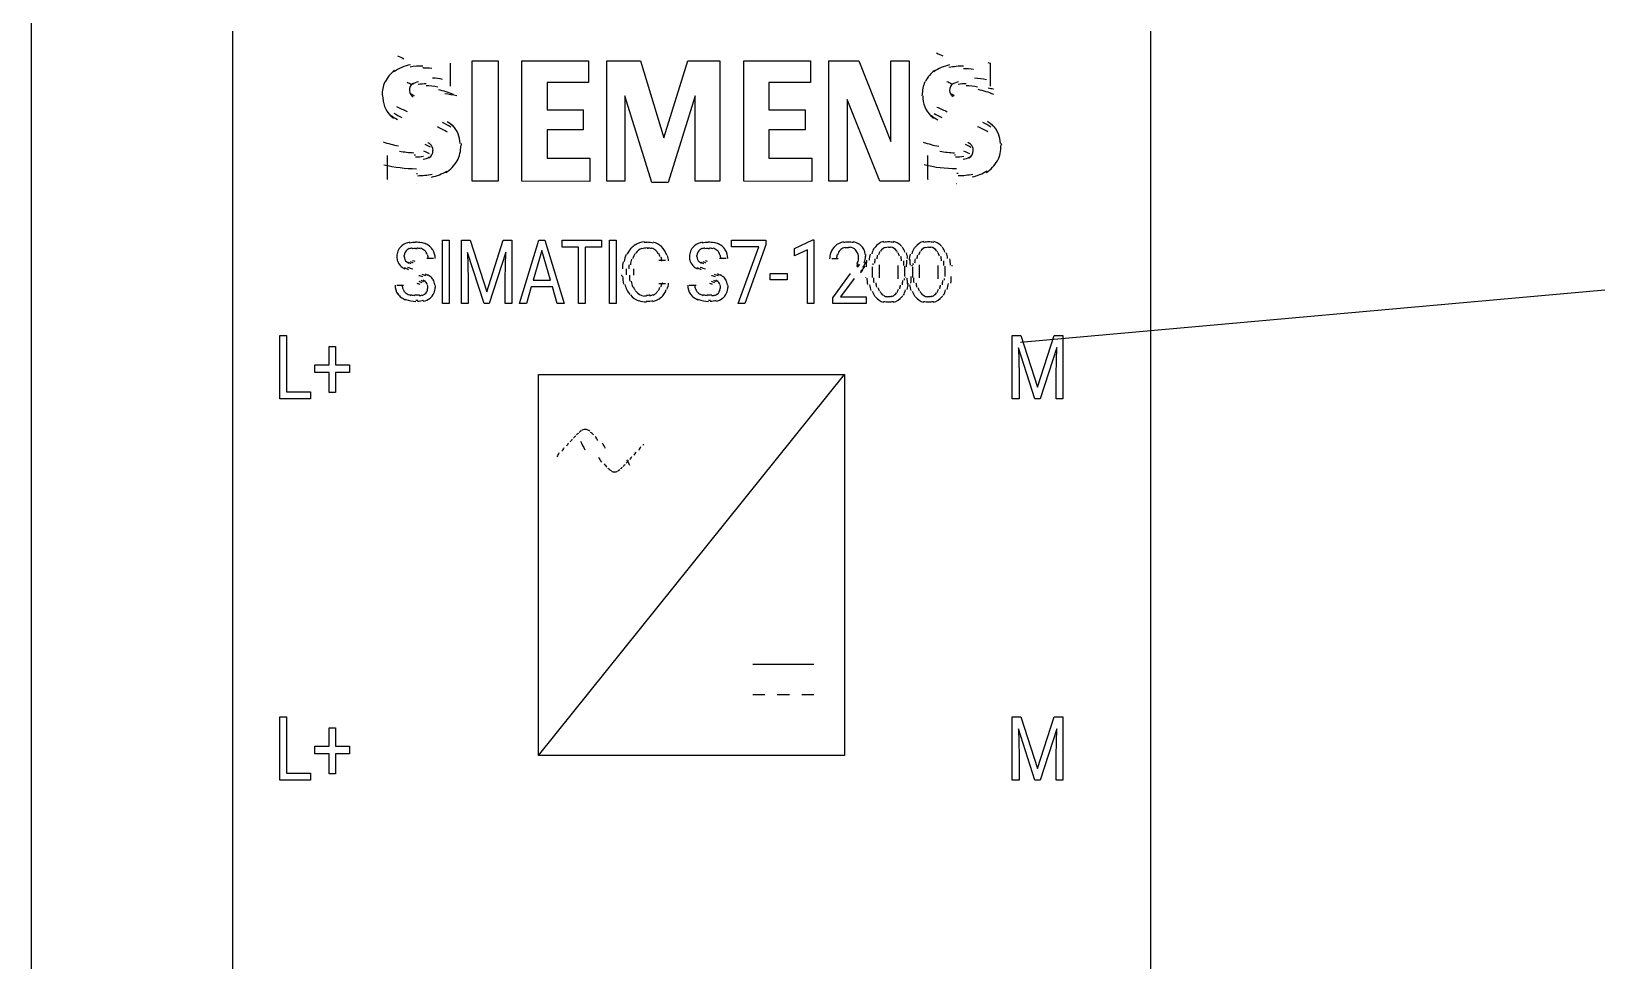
# Model space of a CAD drawing. Header units: millimetres. Extents: x 0 to 1000, y 0 to 1400.
# Drawn here: x 140 to 158.84, y 181.36 to 192.56 of the extents above; entities that cross this region are included whole.
import ezdxf

# ---------------------------------------------------------------- set-up
doc = ezdxf.new("R2010")
doc.units = ezdxf.units.MM

msp = doc.modelspace()

# ---------------------------------------------------------------- linework, layer by layer
at = {"layer": 'COMPONENT_DETAIL'}
for p, q in [((142.4253, 165.9299), (142.4253, 192.557)), ((153.4695, 192.557), (153.4695, 165.9299)), ((145.3048, 192.2011), (145.6184, 192.2011)), ((145.3048, 190.7508), (145.3048, 192.2011)), ((145.6184, 192.2011), (145.6184, 190.7508)), ((145.9051, 190.7508), (145.9051, 192.2011)), ((145.9051, 192.2011), (146.7085, 192.2011)), ((146.7085, 192.2011), (146.7085, 191.9386)), ((146.9258, 190.7508), (146.9258, 192.2011)), ((146.9258, 192.2011), (147.332, 192.2011)), ((147.332, 192.2011), (147.6147, 191.2743)), ((147.6147, 191.2743), (147.9035, 192.2011)), ((147.9035, 192.2011), (148.2893, 192.2011)), ((148.2893, 192.2011), (148.2893, 190.7508)), ((148.5765, 190.7508), (148.5765, 192.2011)), ((148.5765, 192.2011), (149.3799, 192.2011)), ((149.3799, 192.2011), (149.3799, 191.9386)), ((149.599, 190.7508), (149.599, 192.2011)), ((149.599, 192.2011), (149.9621, 192.2011)), ((149.9621, 192.2011), (150.3472, 191.2301)), ((150.3472, 191.2301), (150.3472, 192.2011)), ((150.3472, 192.2011), (150.5678, 192.2011)), ((150.5678, 192.2011), (150.5678, 190.7508)), ((145.0403, 192.1724), (145.0403, 191.897)), ((151.5139, 192.1798), (151.5416, 192.1736)), ((151.5416, 192.1736), (151.5416, 191.8982)), ((146.7085, 191.9386), (146.2071, 191.9386)), ((146.2071, 191.9386), (146.2071, 191.6111)), ((149.3799, 191.9386), (148.8786, 191.9386)), ((148.8786, 191.9386), (148.8786, 191.6111)), ((147.4683, 190.7367), (147.1457, 191.7779)), ((147.1457, 191.7779), (147.1457, 190.7507)), ((147.9923, 191.7779), (147.6635, 190.7367)), ((147.9923, 190.7508), (147.9923, 191.7779)), ((150.2151, 190.7508), (149.8197, 191.7348)), ((149.8197, 191.7348), (149.8197, 190.7508)), ((146.2071, 191.6111), (146.6437, 191.6111)), ((146.6437, 191.6111), (146.6437, 191.372)), ((148.8786, 191.6111), (149.3151, 191.6111)), ((149.3151, 191.6111), (149.3151, 191.372)), ((146.6437, 191.372), (146.2071, 191.372)), ((146.2071, 191.372), (146.2071, 191.0276)), ((149.3151, 191.372), (148.8786, 191.372)), ((148.8786, 191.372), (148.8786, 191.0276)), ((144.2887, 190.774), (144.2887, 191.0602)), ((150.7904, 190.7742), (150.7904, 191.0604)), ((146.2071, 191.0276), (146.7215, 191.0276)), ((146.7215, 191.0276), (146.7215, 190.7498)), ((148.8786, 191.0276), (149.3938, 191.0276)), ((149.3938, 191.0276), (149.3938, 190.7498)), ((144.2878, 190.7732), (144.2887, 190.774)), ((144.6363, 190.7203), (144.6356, 190.7203)), ((145.6184, 190.7508), (145.3048, 190.7508)), ((146.7215, 190.7498), (145.9051, 190.7508)), ((147.1457, 190.7507), (146.9258, 190.7508)), ((147.6635, 190.7367), (147.4683, 190.7367)), ((148.2893, 190.7508), (147.9923, 190.7508)), ((149.3938, 190.7498), (148.5765, 190.7508)), ((149.8197, 190.7508), (149.599, 190.7508)), ((150.5678, 190.7508), (150.2151, 190.7508)), ((150.7894, 190.7744), (150.7904, 190.7742)), ((151.138, 190.7216), (151.1373, 190.7216)), ((144.9506, 189.2794), (144.9506, 190.0403)), ((144.9506, 190.0403), (145.0311, 190.0403)), ((145.0311, 190.0403), (145.0311, 189.2794)), ((145.1782, 190.0403), (145.2821, 190.0403)), ((145.1782, 189.2794), (145.1782, 190.0403)), ((145.2821, 190.0403), (145.4816, 189.4195)), ((145.4816, 189.4195), (145.6811, 190.0403)), ((145.6811, 190.0403), (145.7854, 190.0403)), ((145.7854, 190.0403), (145.7854, 189.2794)), ((145.8759, 189.2794), (146.1089, 190.0403)), ((146.1089, 190.0403), (146.1793, 190.0403)), ((146.1793, 190.0403), (146.4128, 189.2794)), ((146.3906, 189.9578), (146.3906, 190.0403)), ((146.3906, 190.0403), (146.8624, 190.0403)), ((146.5863, 189.9578), (146.3906, 189.9578)), ((146.5863, 189.2794), (146.5863, 189.9578)), ((146.8624, 189.9578), (146.6663, 189.9578)), ((146.6663, 189.9578), (146.6663, 189.2794)), ((146.8624, 190.0403), (146.8624, 189.9578)), ((146.9588, 189.2794), (146.9588, 190.0403)), ((146.9588, 190.0403), (147.0393, 190.0403)), ((147.0393, 190.0403), (147.0393, 189.2794)), ((148.4281, 189.9609), (148.4281, 190.0403)), ((148.4281, 190.0403), (148.8404, 190.0403)), ((148.7583, 189.9609), (148.4281, 189.9609)), ((148.5064, 189.2794), (148.7583, 189.9609)), ((148.8404, 189.986), (148.5877, 189.2794)), ((148.8404, 190.0403), (148.8404, 189.986)), ((149.1858, 189.94), (149.4079, 190.044)), ((149.1858, 189.8522), (149.1858, 189.94)), ((149.3421, 189.9238), (149.1858, 189.8522)), ((149.3421, 189.2794), (149.3421, 189.9238)), ((149.4079, 190.044), (149.42, 190.044)), ((149.42, 190.044), (149.42, 189.2794)), ((144.8404, 189.8203), (144.7595, 189.8203)), ((145.4506, 189.2794), (145.2507, 189.894)), ((145.2507, 189.894), (145.2586, 189.5757)), ((145.7125, 189.8956), (145.5122, 189.2794)), ((145.705, 189.5757), (145.7125, 189.8956)), ((146.1441, 189.9165), (146.0406, 189.5606)), ((146.2481, 189.5606), (146.1441, 189.9165)), ((147.6352, 189.7958), (147.5543, 189.7958)), ((148.3623, 189.8203), (148.2814, 189.8203)), ((149.713, 189.8161), (149.6354, 189.8161)), ((150.2041, 189.7435), (150.2041, 189.5888)), ((150.4342, 189.5778), (150.4342, 189.7362)), ((150.686, 189.7435), (150.686, 189.5888)), ((150.9161, 189.5778), (150.9161, 189.7362)), ((145.2586, 189.5757), (145.2586, 189.2794)), ((145.705, 189.2794), (145.705, 189.5757)), ((146.0406, 189.5606), (146.2481, 189.5606)), ((147.1654, 189.6243), (147.1654, 189.6975)), ((147.2463, 189.6949), (147.2463, 189.6212)), ((148.8933, 189.5632), (148.8933, 189.6421)), ((148.8933, 189.6421), (149.0978, 189.6421)), ((149.0978, 189.5632), (148.8933, 189.5632)), ((149.0978, 189.6421), (149.0978, 189.5632)), ((149.6472, 189.3489), (149.8584, 189.6416)), ((149.9041, 189.5794), (149.7406, 189.3583)), ((150.1266, 189.5909), (150.1266, 189.72)), ((150.5117, 189.7294), (150.5117, 189.604)), ((150.6085, 189.5909), (150.6085, 189.72)), ((150.9936, 189.7294), (150.9936, 189.604)), ((144.3983, 189.5), (144.4792, 189.5)), ((146.0163, 189.478), (145.9589, 189.2794)), ((146.272, 189.478), (146.0163, 189.478)), ((146.3302, 189.2794), (146.272, 189.478)), ((147.5543, 189.5209), (147.6352, 189.5209)), ((147.9202, 189.5), (148.001, 189.5)), ((149.7406, 189.3583), (150.047, 189.3583)), ((150.047, 189.3583), (150.047, 189.2794)), ((145.0311, 189.2794), (144.9506, 189.2794)), ((145.2586, 189.2794), (145.1782, 189.2794)), ((145.5122, 189.2794), (145.4506, 189.2794)), ((145.7854, 189.2794), (145.705, 189.2794)), ((145.9589, 189.2794), (145.8759, 189.2794)), ((146.4128, 189.2794), (146.3302, 189.2794)), ((146.6663, 189.2794), (146.5863, 189.2794)), ((147.0393, 189.2794), (146.9588, 189.2794)), ((148.5877, 189.2794), (148.5064, 189.2794)), ((149.42, 189.2794), (149.3421, 189.2794)), ((149.6472, 189.2794), (149.6472, 189.3489)), ((150.047, 189.2794), (149.6472, 189.2794)), ((142.9896, 188.1317), (142.9896, 188.8926)), ((142.9896, 188.8926), (143.0704, 188.8926)), ((143.0704, 188.8926), (143.0704, 188.2137)), ((151.8078, 188.8926), (151.9118, 188.8926)), ((151.8078, 188.1317), (151.8078, 188.8926)), ((151.9118, 188.8926), (152.1113, 188.2717)), ((152.1113, 188.2717), (152.3107, 188.8926)), ((152.3107, 188.8926), (152.4151, 188.8926)), ((152.4151, 188.8926), (152.4151, 188.1317)), ((143.5834, 188.5398), (143.5834, 188.7619)), ((143.5834, 188.7619), (143.6613, 188.7619)), ((143.6613, 188.7619), (143.6613, 188.5398)), ((152.0802, 188.1317), (151.8803, 188.7463)), ((151.8803, 188.7463), (151.8883, 188.428)), ((152.3422, 188.7478), (152.1418, 188.1317)), ((152.3346, 188.428), (152.3422, 188.7478)), ((143.4132, 188.4484), (143.4132, 188.5398)), ((143.4132, 188.5398), (143.5834, 188.5398)), ((143.5834, 188.4484), (143.4132, 188.4484)), ((143.5834, 188.208), (143.5834, 188.4484)), ((143.6613, 188.5398), (143.8315, 188.5398)), ((143.8315, 188.4484), (143.6613, 188.4484)), ((143.6613, 188.4484), (143.6613, 188.208)), ((143.8315, 188.5398), (143.8315, 188.4484)), ((146.1067, 188.4252), (149.7881, 188.4252)), ((146.1067, 183.8343), (146.1067, 188.4252)), ((146.1067, 183.8343), (149.7881, 188.4252)), ((149.7881, 188.4252), (149.7881, 183.8343)), ((151.8883, 188.428), (151.8883, 188.1317)), ((152.3346, 188.1317), (152.3346, 188.428)), ((143.3596, 188.1317), (142.9896, 188.1317)), ((143.0704, 188.2137), (143.3596, 188.2137)), ((143.3596, 188.2137), (143.3596, 188.1317)), ((143.6613, 188.208), (143.5834, 188.208)), ((151.8883, 188.1317), (151.8078, 188.1317)), ((152.1418, 188.1317), (152.0802, 188.1317)), ((152.4151, 188.1317), (152.3346, 188.1317)), ((148.6837, 184.9361), (149.42, 184.9361)), ((148.6837, 184.5689), (148.8309, 184.5689)), ((148.9782, 184.5689), (149.1254, 184.5689)), ((149.2727, 184.5689), (149.42, 184.5689)), ((142.9896, 183.5408), (142.9896, 184.3017)), ((142.9896, 184.3017), (143.0704, 184.3017)), ((143.0704, 184.3017), (143.0704, 183.6228)), ((151.8078, 184.3017), (151.9118, 184.3017)), ((151.8078, 183.5408), (151.8078, 184.3017)), ((151.9118, 184.3017), (152.1113, 183.6809)), ((152.1113, 183.6809), (152.3107, 184.3017)), ((152.3107, 184.3017), (152.4151, 184.3017)), ((152.4151, 184.3017), (152.4151, 183.5408)), ((143.5834, 183.9489), (143.5834, 184.1711)), ((143.5834, 184.1711), (143.6613, 184.1711)), ((143.6613, 184.1711), (143.6613, 183.9489)), ((152.0802, 183.5408), (151.8803, 184.1554)), ((151.8803, 184.1554), (151.8883, 183.8371)), ((152.3422, 184.1569), (152.1418, 183.5408)), ((152.3346, 183.8371), (152.3422, 184.1569)), ((143.4132, 183.8575), (143.4132, 183.9489)), ((143.4132, 183.9489), (143.5834, 183.9489)), ((143.6613, 183.9489), (143.8315, 183.9489)), ((143.8315, 183.9489), (143.8315, 183.8575)), ((143.5834, 183.8575), (143.4132, 183.8575)), ((143.5834, 183.6171), (143.5834, 183.8575)), ((143.8315, 183.8575), (143.6613, 183.8575)), ((143.6613, 183.8575), (143.6613, 183.6171)), ((149.7881, 183.8343), (146.1067, 183.8343)), ((151.8883, 183.8371), (151.8883, 183.5408)), ((152.3346, 183.5408), (152.3346, 183.8371)), ((143.3596, 183.5408), (142.9896, 183.5408)), ((143.0704, 183.6228), (143.3596, 183.6228)), ((143.3596, 183.6228), (143.3596, 183.5408)), ((143.6613, 183.6171), (143.5834, 183.6171)), ((151.8883, 183.5408), (151.8078, 183.5408)), ((152.1418, 183.5408), (152.0802, 183.5408)), ((152.4151, 183.5408), (152.3346, 183.5408))]:
    msp.add_line(p, q, dxfattribs=at)
for centre, radius, start, end in [((146.8726, 197.3054), 5.6121, 243.9638, 244.8176), ((153.4862, 197.6311), 5.93, 244.1039, 244.9214), ((144.559, 191.8171), 0.3264, 124.9253, 155.9241), ((144.6598, 191.6388), 0.5229, 100.408, 125.0169), ((144.7076, 191.353), 0.7859, 89.6484, 100.8685), ((144.7119, 191.1493), 0.9694, 89.5079, 89.9984), ((144.7127, 191.1116), 1.0034, 83.9171, 89.5732), ((151.0588, 191.8185), 0.3244, 124.7111, 155.788), ((151.1571, 191.6506), 0.5116, 101.7943, 125.2417), ((151.2149, 191.3305), 0.8072, 89.5238, 102.1196), ((151.2142, 191.0096), 1.0963, 83.2898, 89.6087), ((144.6181, 191.7936), 0.3957, 157.0361, 181.0444), ((145.5025, 193.8155), 2.1114, 242.3429, 244.0446), ((144.6479, 191.8477), 0.0968, 125.3417, 182.2768), ((144.6384, 191.8438), 0.0861, 180.2673, 239.6913), ((144.6925, 191.7608), 0.1896, 99.5099, 124.0285), ((144.7449, 191.4319), 0.4917, 89.2644, 100.5578), ((144.7475, 191.1922), 0.7076, 78.2126, 89.7334), ((144.6186, 189.9504), 2.0548, 80.7326, 84.078), ((144.6904, 190.8623), 1.0117, 67.1358, 78.0934), ((151.1162, 191.7957), 0.3918, 156.9196, 181.0501), ((152.0262, 193.8889), 2.1806, 242.5305, 244.1852), ((151.1489, 191.8491), 0.0966, 125.8028, 182.2896), ((151.1392, 191.8448), 0.0856, 180.0755, 239.8482), ((151.1312, 191.8448), 0.0767, 179.9666, 180.1002), ((151.1929, 191.7641), 0.1878, 99.4916, 124.3628), ((151.2452, 191.4363), 0.4888, 89.263, 100.5789), ((151.2481, 191.1884), 0.7122, 78.4541, 89.7547), ((151.1193, 189.9614), 2.0467, 79.3121, 83.4152), ((151.1935, 190.869), 1.0064, 67.132, 78.3125), ((150.9725, 188.9408), 2.9809, 78.2245, 79.4731), ((144.5671, 191.7742), 0.3385, 178.2742, 224.6675), ((145.6066, 194.166), 2.7922, 244.3087, 247.1498), ((144.8156, 192.1899), 0.4559, 237.8744, 242.8177), ((144.393, 188.202), 3.6503, 78.5086, 80.7887), ((151.1859, 191.7877), 0.4699, 179.9979, 180.6487), ((151.0683, 191.7738), 0.3379, 178.7796, 224.7096), ((152.0952, 194.1253), 2.7534, 244.2657, 247.1407), ((151.3104, 192.1815), 0.4448, 238.0402, 243.037), ((144.5484, 191.7599), 0.3145, 225.6789, 232.9782), ((144.7448, 192.0896), 0.6845, 233.2095, 240.4597), ((145.1015, 192.8614), 1.4871, 240.2313, 244.3766), ((144.3488, 190.3121), 1.295, 57.298, 62.3629), ((144.6988, 190.9863), 0.5714, 48.7493, 57.5712), ((144.8525, 191.2109), 0.3054, 44.3425, 48.0853), ((151.0484, 191.7567), 0.3112, 225.5851, 232.3394), ((151.2409, 192.0754), 0.6707, 232.6975, 240.4357), ((151.5998, 192.8481), 1.4752, 240.1545, 244.3326), ((150.8541, 190.3262), 1.2828, 57.1111, 62.1404), ((151.2032, 190.9932), 0.5653, 48.3568, 57.4187), ((151.3538, 191.2108), 0.3063, 44.453, 47.6325), ((143.8551, 189.1485), 2.4811, 62.2451, 65.4192), ((144.8371, 191.1996), 0.325, 1.3524, 43.4926), ((150.3607, 189.1726), 2.4608, 62.0368, 65.2982), ((151.3392, 191.2003), 0.3247, 1.0877, 43.6184), ((144.733, 192.7329), 1.5876, 251.6725, 258.5988), ((144.6336, 192.1076), 1.0132, 258.4907, 268.3974), ((144.6233, 191.8585), 0.7886, 268.7855, 269.9954), ((143.9623, 189.3318), 1.9387, 64.5916, 66.8203), ((144.3917, 190.4488), 0.8227, 59.7878, 64.8721), ((144.6702, 191.037), 0.2073, 47.613, 60.8245), ((144.7362, 191.1174), 0.0987, 300.2328, 1.9015), ((144.7324, 191.1231), 0.1029, 359.7589, 47.2072), ((144.7294, 191.1226), 0.1063, 359.1978, 359.9997), ((144.7842, 191.1718), 0.385, 333.0409, 1.1414), ((144.7128, 191.1805), 0.4651, 359.9764, 3.0599), ((151.2263, 192.6879), 1.5459, 251.5318, 258.7258), ((151.1334, 192.0968), 1.0032, 258.6243, 268.8253), ((151.1249, 191.8684), 0.7974, 269.2069, 269.9987), ((150.4737, 189.3308), 1.9346, 64.8807, 67.121), ((150.8965, 190.4448), 0.8242, 60.0631, 65.1602), ((151.1723, 191.0338), 0.2098, 47.9286, 61.0836), ((151.2383, 191.117), 0.0984, 300.1108, 1.9025), ((151.2369, 191.1254), 0.0999, 358.8317, 47.09), ((151.2216, 191.1232), 0.1171, 358.8843, 0.002), ((151.2846, 191.173), 0.3866, 333.2156, 1.1386), ((151.2153, 191.1817), 0.4644, 359.9797, 2.8243), ((144.6389, 192.5613), 1.6586, 256.2431, 269.8719), ((144.628, 191.5987), 0.5545, 269.4404, 279.6841), ((144.681, 191.2346), 0.2212, 278.7863, 300.3428), ((144.7055, 191.3574), 0.5666, 281.4188, 301.4162), ((144.7984, 191.1758), 0.3726, 300.8437, 331.4452), ((151.1405, 192.5632), 1.6592, 256.2458, 269.8747), ((151.1304, 191.5999), 0.5555, 269.3612, 279.5899), ((151.183, 191.2347), 0.2212, 278.6895, 300.2364), ((151.2097, 191.3545), 0.5624, 281.9136, 301.4645), ((151.3008, 191.1756), 0.3716, 300.9658, 331.634), ((144.6363, 191.9847), 1.1391, 269.9983, 270.6466), ((144.6446, 191.7095), 0.8911, 270.2272, 281.6944), ((151.1381, 191.9855), 1.1387, 269.9959, 271.0036), ((151.1479, 191.6998), 0.8812, 270.5804, 282.1523), ((144.5634, 189.8466), 0.1639, 132.4834, 181.0242), ((144.5944, 189.81), 0.2117, 129.2526, 133.4249), ((144.6021, 189.7957), 0.2272, 101.9879, 128.8742), ((144.5843, 189.8516), 0.0956, 127.7287, 176.7106), ((144.5968, 189.8323), 0.118, 114.0403, 127.9849), ((144.6111, 189.7903), 0.1591, 99.0696, 113.7659), ((144.6229, 189.6837), 0.3308, 89.5906, 102.3171), ((144.6238, 189.6963), 0.2449, 89.6695, 99.2313), ((144.6266, 189.7044), 0.3121, 77.2359, 90.3249), ((144.6252, 189.6706), 0.2681, 86.2643, 90.0533), ((144.6306, 189.7492), 0.1971, 73.7889, 86.6654), ((144.648, 189.8208), 0.1297, 48.5927, 74.1243), ((144.6374, 189.7673), 0.2541, 63.838, 77.0809), ((144.6519, 189.801), 0.2197, 45.9863, 64.1609), ((144.6655, 189.8204), 0.1965, 32.2748, 45.6545), ((144.669, 189.8216), 0.1926, 359.6507, 32.613), ((147.4157, 189.7576), 0.272, 136.7832, 155.2473), ((147.3954, 189.7792), 0.2421, 121.7633, 136.4281), ((147.4024, 189.763), 0.2587, 95.646, 121.549), ((147.4019, 189.7932), 0.1567, 109.2998, 143.3037), ((147.4091, 189.7598), 0.1878, 89.3452, 108.5744), ((147.4106, 189.6908), 0.3243, 89.9246, 96.1376), ((147.4132, 189.6986), 0.3173, 76.6779, 90.4564), ((147.4111, 189.6834), 0.2566, 87.3803, 90.0252), ((147.4149, 189.7519), 0.1948, 74.7009, 87.8124), ((147.431, 189.8218), 0.1293, 47.4372, 75.0696), ((147.4338, 189.8021), 0.2213, 47.4859, 76.9287), ((147.4261, 189.7955), 0.2315, 16.5424, 46.8935), ((148.0853, 189.8466), 0.1639, 132.4834, 181.0242), ((148.1163, 189.81), 0.2117, 129.2526, 133.4249), ((148.124, 189.7957), 0.2272, 101.9879, 128.8742), ((148.1061, 189.8516), 0.0956, 127.7287, 176.7106), ((148.1187, 189.8323), 0.118, 114.0403, 127.9849), ((148.133, 189.7903), 0.1591, 99.0696, 113.7659), ((148.1448, 189.6837), 0.3308, 89.5906, 102.3171), ((148.1456, 189.6963), 0.2449, 89.6695, 99.2313), ((148.1485, 189.7044), 0.3121, 77.2359, 90.3249), ((148.1471, 189.6706), 0.2681, 86.2643, 90.0533), ((148.1524, 189.7492), 0.1971, 73.7889, 86.6654), ((148.1699, 189.8208), 0.1297, 48.5927, 74.1243), ((148.1593, 189.7673), 0.2541, 63.838, 77.0809), ((148.1738, 189.801), 0.2197, 45.9863, 64.1609), ((148.1874, 189.8204), 0.1965, 32.2748, 45.6545), ((148.1908, 189.8216), 0.1926, 359.6507, 32.613), ((149.8059, 189.8331), 0.1898, 133.4541, 162.9471), ((149.8152, 189.8207), 0.2051, 100.787, 133.4382), ((149.8168, 189.8431), 0.1126, 129.7286, 135.7539), ((149.8209, 189.835), 0.1212, 102.1738, 129.2061), ((149.8333, 189.7199), 0.2981, 89.6607, 101.3702), ((149.8336, 189.7679), 0.1833, 89.5461, 102.5418), ((149.8368, 189.7239), 0.2945, 78.2173, 90.4129), ((149.8353, 189.8029), 0.1518, 82.1602, 90.1506), ((149.8423, 189.8508), 0.1079, 43.4417, 83.1661), ((149.8553, 189.8296), 0.197, 55.9269, 78.4888), ((149.8382, 189.8458), 0.1143, 16.1713, 43.5286), ((149.8656, 189.8516), 0.1742, 47.9298, 55.4049), ((149.8709, 189.8584), 0.1657, 4.3348, 48.056), ((150.3623, 189.8109), 0.2563, 148.7922, 164.5682), ((150.3127, 189.8455), 0.1925, 144.5884, 148.1162), ((150.2948, 189.8611), 0.1679, 101.644, 144.5143), ((150.308, 189.8603), 0.0987, 105.7981, 149.7388), ((150.317, 189.7512), 0.2699, 89.5283, 102.582), ((150.3176, 189.8169), 0.1392, 89.3804, 105.6764), ((150.3211, 189.7486), 0.2722, 77.0438, 90.5082), ((150.3195, 189.8001), 0.1543, 81.1057, 90.2187), ((150.3288, 189.8576), 0.1015, 30.7408, 82.4658), ((150.3421, 189.8555), 0.1731, 48.2778, 77.4996), ((150.3458, 189.8639), 0.1646, 36.3142, 47.6307), ((150.3005, 189.8258), 0.226, 18.2931, 35.677), ((150.8443, 189.8109), 0.2563, 148.7922, 164.5682), ((150.7947, 189.8455), 0.1925, 144.5884, 148.1162), ((150.7767, 189.8611), 0.1679, 101.644, 144.5143), ((150.79, 189.8603), 0.0987, 105.7981, 149.7388), ((150.7989, 189.7512), 0.2699, 89.5283, 102.582), ((150.7995, 189.8169), 0.1392, 89.3804, 105.6764), ((150.803, 189.7486), 0.2722, 77.0438, 90.5082), ((150.8014, 189.8001), 0.1543, 81.1057, 90.2187), ((150.8108, 189.8576), 0.1015, 30.7408, 82.4658), ((150.824, 189.8555), 0.1731, 48.2778, 77.4996), ((150.8278, 189.8639), 0.1646, 36.3142, 47.6307), ((150.7825, 189.8258), 0.226, 18.2931, 35.677), ((144.5639, 189.8417), 0.1644, 179.5063, 199.8695), ((144.5601, 189.8427), 0.1607, 200.6782, 228.1765), ((144.6197, 189.845), 0.1357, 175.1781, 180.0581), ((144.5757, 189.8442), 0.0863, 179.6141, 228.1247), ((144.5988, 189.8709), 0.1215, 226.5785, 230.8792), ((144.6233, 189.9115), 0.1674, 231.4636, 241.9262), ((144.6858, 190.0549), 0.3143, 241.7177, 248.3259), ((144.7581, 190.2782), 0.5313, 248.2007, 252.4528), ((144.8208, 190.5202), 0.7605, 252.3389, 254.347), ((144.6565, 189.8342), 0.1143, 14.9782, 48.2005), ((144.6198, 189.8219), 0.157, 359.4697, 14.9832), ((147.5708, 189.6999), 0.4555, 169.5838, 180.2758), ((147.4749, 189.722), 0.3459, 155.0367, 169.6003), ((147.6806, 189.6962), 0.4879, 174.3421, 180.143), ((147.5435, 189.715), 0.3331, 162.9376, 174.6209), ((147.4417, 189.7551), 0.2131, 143.0753, 163.1919), ((147.4284, 189.8221), 0.131, 27.8167, 46.4008), ((147.3708, 189.7837), 0.2044, 15.7651, 27.941), ((147.2672, 189.7461), 0.3257, 7.8889, 15.9242), ((147.3422, 189.7612), 0.3306, 5.4073, 17.0364), ((148.0857, 189.8417), 0.1644, 179.5063, 199.8695), ((148.082, 189.8427), 0.1607, 200.6782, 228.1765), ((148.1416, 189.845), 0.1357, 175.1781, 180.0581), ((148.0976, 189.8442), 0.0863, 179.6141, 228.1247), ((148.1206, 189.8709), 0.1215, 226.5785, 230.8792), ((148.1452, 189.9115), 0.1674, 231.4636, 241.9262), ((148.2076, 190.0549), 0.3143, 241.7177, 248.3259), ((148.2799, 190.2782), 0.5313, 248.2007, 252.4528), ((148.3427, 190.5202), 0.7605, 252.3389, 254.347), ((148.1784, 189.8342), 0.1143, 14.9782, 48.2005), ((148.1416, 189.8219), 0.157, 359.4697, 14.9832), ((149.8477, 189.8187), 0.2385, 163.2878, 180.5582), ((149.9209, 189.8162), 0.2337, 178.4391, 180.0084), ((149.8757, 189.8192), 0.1828, 165.9091, 178.8685), ((149.8232, 189.8368), 0.1217, 136.1757, 166.3673), ((149.6349, 189.953), 0.3723, 323.8963, 328.6419), ((149.4304, 190.1378), 0.656, 320.7373, 323.9739), ((149.7937, 189.8374), 0.1656, 331.4255, 352.9366), ((149.7416, 189.8709), 0.2314, 328.8295, 331.7891), ((149.1545, 190.4178), 1.0557, 318.5133, 320.7829), ((149.8118, 189.8369), 0.1451, 359.4863, 15.9343), ((149.8008, 189.8354), 0.1574, 353.2258, 0.0166), ((149.6945, 189.9191), 0.3759, 326.9133, 338.3508), ((149.8361, 189.851), 0.2054, 337.8914, 358.9968), ((149.8137, 189.8473), 0.2305, 359.9252, 5.5972), ((150.75, 189.7231), 0.7004, 173.7674, 180.2316), ((150.5143, 189.7563), 0.4339, 164.3059, 173.9001), ((150.8035, 189.737), 0.6735, 177.8639, 179.5036), ((150.6448, 189.7464), 0.495, 172.0258, 178.0705), ((150.4726, 189.7771), 0.2996, 163.3765, 172.1411), ((150.3635, 189.8186), 0.1714, 149.4208, 163.6283), ((150.3015, 189.8352), 0.1383, 24.2875, 31.3934), ((150.2402, 189.8029), 0.213, 12.0807, 23.8171), ((150.0965, 189.7629), 0.3785, 4.8365, 12.2906), ((149.8768, 189.7385), 0.6263, 359.8093, 4.9408), ((150.1678, 189.769), 0.3836, 8.0247, 18.5606), ((151.2319, 189.7231), 0.7004, 173.7674, 180.2316), ((150.9962, 189.7563), 0.4339, 164.3059, 173.9001), ((149.9506, 189.729), 0.6303, 1.1275, 8.1718), ((149.7814, 189.7207), 0.8206, 0.5433, 1.3867), ((151.2855, 189.737), 0.6735, 177.8639, 179.5036), ((151.1268, 189.7464), 0.495, 172.0258, 178.0705), ((150.9546, 189.7771), 0.2996, 163.3765, 172.1411), ((150.8455, 189.8186), 0.1714, 149.4208, 163.6283), ((150.7834, 189.8352), 0.1383, 24.2875, 31.3934), ((150.7221, 189.8029), 0.213, 12.0807, 23.8171), ((150.5784, 189.7629), 0.3785, 4.8365, 12.2906), ((150.3587, 189.7385), 0.6263, 359.8093, 4.9408), ((150.6498, 189.769), 0.3836, 8.0247, 18.5606), ((150.4325, 189.729), 0.6303, 1.1275, 8.1718), ((150.2633, 189.7207), 0.8206, 0.5433, 1.3867), ((144.5855, 189.8737), 0.2006, 227.4063, 229.9877), ((144.6265, 189.9387), 0.275, 230.4982, 241.8088), ((144.7062, 190.121), 0.4621, 241.6337, 249.0065), ((144.7939, 190.4024), 0.7341, 248.9197, 254.1442), ((144.4273, 188.765), 0.8816, 71.0197, 74.4085), ((144.567, 189.241), 0.3401, 62.2517, 68.1219), ((144.5158, 189.0834), 0.578, 66.1845, 71.0865), ((144.6393, 189.4106), 0.1671, 52.7382, 62.4979), ((144.6821, 189.4812), 0.0874, 16.4721, 52.6262), ((144.597, 189.3113), 0.3533, 59.3537, 66.2693), ((144.6433, 189.4091), 0.2509, 49.1022, 59.3294), ((144.686, 189.4699), 0.1781, 32.7924, 49.2504), ((144.7023, 189.4843), 0.1557, 31.1212, 32.3977), ((144.6982, 189.4824), 0.1605, 8.1117, 30.7958), ((147.6671, 189.6242), 0.5637, 179.9915, 181.5398), ((147.5594, 189.6171), 0.4425, 181.122, 193.8755), ((147.632, 189.6185), 0.4333, 179.6817, 189.1506), ((147.5015, 189.5914), 0.2847, 188.9911, 203.5772), ((148.1074, 189.8737), 0.2006, 227.4063, 229.9877), ((148.1483, 189.9387), 0.275, 230.4982, 241.8088), ((148.2281, 190.121), 0.4621, 241.6337, 249.0065), ((148.3158, 190.4024), 0.7341, 248.9197, 254.1442), ((147.9492, 188.765), 0.8816, 71.0197, 74.4085), ((148.0889, 189.241), 0.3401, 62.2517, 68.1219), ((148.0376, 189.0834), 0.578, 66.1845, 71.0865), ((148.1612, 189.4106), 0.1671, 52.7382, 62.4979), ((148.204, 189.4812), 0.0874, 16.4721, 52.6262), ((148.1188, 189.3113), 0.3533, 59.3537, 66.2693), ((148.1652, 189.4091), 0.2509, 49.1022, 59.3294), ((148.2079, 189.4699), 0.1781, 32.7924, 49.2504), ((148.2241, 189.4843), 0.1557, 31.1212, 32.3977), ((148.2201, 189.4824), 0.1605, 8.1117, 30.7958), ((149.2865, 190.2911), 0.9447, 317.2588, 319.9046), ((149.4865, 190.0853), 0.6534, 319.6472, 327.096), ((150.8277, 189.6022), 0.7878, 180.7435, 181.1522), ((150.6862, 189.5956), 0.6287, 180.8977, 188.0055), ((150.747, 189.5864), 0.61, 179.7996, 185.2461), ((149.9841, 189.5768), 0.5055, 351.8072, 357.7958), ((149.8155, 189.5877), 0.6952, 357.5871, 359.2682), ((151.3096, 189.6022), 0.7878, 180.7435, 181.1522), ((151.1681, 189.5956), 0.6287, 180.8977, 188.0055), ((149.8727, 189.6008), 0.7179, 353.8441, 0.2288), ((151.2289, 189.5864), 0.61, 179.7996, 185.2461), ((150.466, 189.5768), 0.5055, 351.8072, 357.7958), ((150.2974, 189.5877), 0.6952, 357.5871, 359.2682), ((150.3546, 189.6008), 0.7179, 353.8441, 0.2288), ((144.5594, 189.4973), 0.181, 179.2419, 215.2648), ((144.5736, 189.5102), 0.2007, 215.3403, 233.0843), ((144.5994, 189.4982), 0.1351, 179.3356, 199.1046), ((144.5821, 189.4926), 0.115, 199.883, 232.7061), ((144.6067, 189.5312), 0.1595, 232.3736, 255.5137), ((144.6245, 189.6122), 0.2351, 255.2448, 267.5318), ((144.6291, 189.6924), 0.3075, 267.1565, 270.0295), ((144.6305, 189.6635), 0.2815, 269.7, 278.1662), ((144.3836, 188.6157), 0.9404, 71.7184, 73.9261), ((144.4773, 188.9661), 0.6076, 68.006, 71.8055), ((144.6439, 189.5509), 0.179, 278.0229, 290.6255), ((144.662, 189.4906), 0.1209, 290.6616, 307.0374), ((144.6777, 189.4666), 0.0931, 306.3942, 355.3032), ((144.6584, 189.473), 0.115, 359.4175, 16.1976), ((144.651, 189.4716), 0.1234, 354.3662, 0.0709), ((144.6979, 189.469), 0.162, 307.5917, 336.4314), ((144.6886, 189.4703), 0.172, 337.4732, 0.7538), ((144.6559, 189.4734), 0.2087, 359.8391, 8.4707), ((147.4356, 189.577), 0.2988, 193.548, 219.5756), ((147.3923, 189.5311), 0.2351, 219.3628, 250.0611), ((147.4452, 189.5623), 0.2162, 203.9075, 215.1312), ((147.397, 189.5157), 0.1479, 213.9072, 263.8849), ((147.4036, 189.5668), 0.1944, 263.1758, 270.1031), ((147.4052, 189.6479), 0.2675, 269.6723, 279.0607), ((147.4192, 189.543), 0.1717, 278.8749, 293.635), ((147.4359, 189.4941), 0.1238, 293.8554, 310.0518), ((147.4361, 189.49), 0.1208, 311.0645, 332.0111), ((147.3739, 189.5328), 0.2006, 331.6587, 343.2877), ((147.2663, 189.574), 0.3271, 343.1447, 351.0104), ((147.4312, 189.5216), 0.2249, 311.456, 340.4421), ((147.1906, 189.5914), 0.4136, 350.7125, 351.1627), ((147.3492, 189.5597), 0.3232, 340.1775, 353.7812), ((148.0812, 189.4973), 0.181, 179.2419, 215.2648), ((148.0954, 189.5102), 0.2007, 215.3403, 233.0843), ((148.1213, 189.4982), 0.1351, 179.3356, 199.1046), ((148.1039, 189.4926), 0.115, 199.883, 232.7061), ((148.1286, 189.5312), 0.1595, 232.3736, 255.5137), ((148.1464, 189.6122), 0.2351, 255.2448, 267.5318), ((148.1509, 189.6924), 0.3075, 267.1565, 270.0295), ((148.1524, 189.6635), 0.2815, 269.7, 278.1662), ((147.9055, 188.6157), 0.9404, 71.7184, 73.9261), ((147.9992, 188.9661), 0.6076, 68.006, 71.8055), ((148.1657, 189.5509), 0.179, 278.0229, 290.6255), ((148.1839, 189.4906), 0.1209, 290.6616, 307.0374), ((148.1996, 189.4666), 0.0931, 306.3942, 355.3032), ((148.1803, 189.473), 0.115, 359.4175, 16.1976), ((148.1729, 189.4716), 0.1234, 354.3662, 0.0709), ((148.2198, 189.469), 0.162, 307.5917, 336.4314), ((148.2104, 189.4703), 0.172, 337.4732, 0.7538), ((148.1778, 189.4734), 0.2087, 359.8391, 8.4707), ((150.4797, 189.5584), 0.3943, 187.8816, 198.2347), ((150.35, 189.5038), 0.2405, 197.9695, 215.2623), ((150.2967, 189.4593), 0.1685, 215.8618, 257.2788), ((150.536, 189.5615), 0.3719, 185.1412, 193.0082), ((150.3981, 189.5209), 0.2127, 192.7897, 205.2507), ((150.3435, 189.4904), 0.1455, 205.8002, 211.2546), ((150.3162, 189.4676), 0.1086, 210.379, 238.4008), ((150.3152, 189.4707), 0.1104, 239.6522, 265.9794), ((150.3196, 189.5144), 0.1501, 265.1324, 270.0603), ((150.3211, 189.4933), 0.131, 269.3314, 287.218), ((150.3283, 189.4606), 0.1005, 287.7958, 329.0809), ((150.3424, 189.4591), 0.1686, 280.5802, 324.9173), ((150.2784, 189.4995), 0.1666, 328.6635, 343.3325), ((150.165, 189.5435), 0.3001, 343.0498, 351.9392), ((150.3226, 189.4763), 0.1957, 324.9361, 328.6153), ((150.2709, 189.5117), 0.2619, 329.2804, 344.7473), ((150.1148, 189.5671), 0.4443, 344.4935, 353.9764), ((150.9616, 189.5584), 0.3943, 187.8816, 198.2347), ((150.8319, 189.5038), 0.2405, 197.9695, 215.2623), ((150.7786, 189.4593), 0.1685, 215.8618, 257.2788), ((151.018, 189.5615), 0.3719, 185.1412, 193.0082), ((150.88, 189.5209), 0.2127, 192.7897, 205.2507), ((150.8254, 189.4904), 0.1455, 205.8002, 211.2546), ((150.7981, 189.4676), 0.1086, 210.379, 238.4008), ((150.7971, 189.4707), 0.1104, 239.6522, 265.9794), ((150.8016, 189.5144), 0.1501, 265.1324, 270.0603), ((150.8031, 189.4933), 0.131, 269.3314, 287.218), ((150.8103, 189.4606), 0.1005, 287.7958, 329.0809), ((150.8243, 189.4591), 0.1686, 280.5802, 324.9173), ((150.7603, 189.4995), 0.1666, 328.6635, 343.3325), ((150.6469, 189.5435), 0.3001, 343.0498, 351.9392), ((150.8046, 189.4763), 0.1957, 324.9361, 328.6153), ((150.7528, 189.5117), 0.2619, 329.2804, 344.7473), ((150.5967, 189.5671), 0.4443, 344.4935, 353.9764), ((144.6025, 189.5589), 0.2553, 233.1672, 246.4952), ((144.6243, 189.6161), 0.3124, 246.138, 248.0541), ((144.6272, 189.6285), 0.3239, 248.2707, 270.4055), ((144.6294, 189.7611), 0.4434, 269.9709, 272.8181), ((144.636, 189.644), 0.3376, 272.4385, 284.6465), ((144.6619, 189.5255), 0.227, 284.3734, 307.1426), ((144.6742, 189.5018), 0.2017, 307.6561, 308.4562), ((147.4011, 189.5726), 0.2736, 250.7885, 270.6488), ((147.4039, 189.7345), 0.4194, 269.9996, 270.3613), ((147.4066, 189.647), 0.3405, 269.9359, 282.8097), ((147.4295, 189.5289), 0.2311, 282.4332, 310.7515), ((148.1244, 189.5589), 0.2553, 233.1672, 246.4952), ((148.1462, 189.6161), 0.3124, 246.138, 248.0541), ((148.149, 189.6285), 0.3239, 248.2707, 270.4055), ((148.1513, 189.7611), 0.4434, 269.9709, 272.8181), ((148.1579, 189.644), 0.3376, 272.4385, 284.6465), ((148.1837, 189.5255), 0.227, 284.3734, 307.1426), ((148.1961, 189.5018), 0.2017, 307.6561, 308.4562), ((150.3177, 189.56), 0.2622, 256.6229, 270.5105), ((150.3215, 189.5678), 0.2693, 269.5979, 281.6733), ((150.7996, 189.56), 0.2622, 256.6229, 270.5105), ((150.8034, 189.5678), 0.2693, 269.5979, 281.6733), ((146.8329, 187.418), 0.3886, 136.4848, 141.9744), ((146.7449, 187.5228), 0.2519, 128.8639, 136.5691), ((146.693, 187.6038), 0.1585, 117.711, 128.9932), ((146.6692, 187.6614), 0.1001, 98.9021, 117.9549), ((146.6659, 187.6818), 0.0814, 90.0344, 98.3448), ((146.6635, 187.6666), 0.095, 50.7118, 88.3919), ((146.6018, 187.5634), 0.2109, 38.9451, 52.1405), ((146.4382, 187.396), 0.4487, 31.5376, 39.17), ((147.6797, 186.7573), 1.5128, 151.5043, 153.4807), ((147.3787, 186.9614), 1.128, 149.014, 151.5199), ((147.1415, 187.1394), 0.8169, 145.9163, 149.0312), ((146.963, 187.2903), 0.5746, 141.92, 145.9453), ((148.7375, 188.6632), 2.3698, 206.0761, 208.8894), ((146.0003, 187.0584), 1.0271, 27.503, 31.6427), ((146.3892, 187.9933), 1.0214, 328.1311, 330.7611), ((146.1142, 188.1857), 1.3757, 330.7461, 332.8555), ((145.89, 188.3306), 1.6594, 332.8122, 333.4379), ((147.4118, 187.7536), 0.6698, 209.065, 214.9193), ((147.1484, 187.5235), 0.3085, 214.8142, 224.5237), ((147.0459, 187.3959), 0.1457, 224.0617, 242.8345), ((146.9589, 187.4661), 0.2216, 306.1919, 314.6689), ((146.8837, 187.562), 0.3425, 314.5642, 320.4129), ((146.7685, 187.6814), 0.5108, 320.3694, 324.8453), ((143.9131, 185.6968), 3.6736, 26.3567, 27.5839), ((146.6049, 187.8257), 0.736, 324.8053, 328.1531), ((147.0206, 187.3363), 0.085, 243.2923, 269.5753), ((147.0193, 187.3415), 0.0896, 270.5559, 293.8685), ((147.002, 187.3919), 0.1391, 293.5956, 306.3451)]:
    msp.add_arc(centre, radius, start, end, dxfattribs=at)
at = {"layer": 'COMPONENT_OUTLINE'}
msp.add_line((140, 212.625), (140, 165), dxfattribs=at)
at = {"layer": 'WIRE'}
msp.add_line((151.9065, 188.8125), (416.9065, 212.625), dxfattribs=at)

doc.saveas('drawing.dxf')
